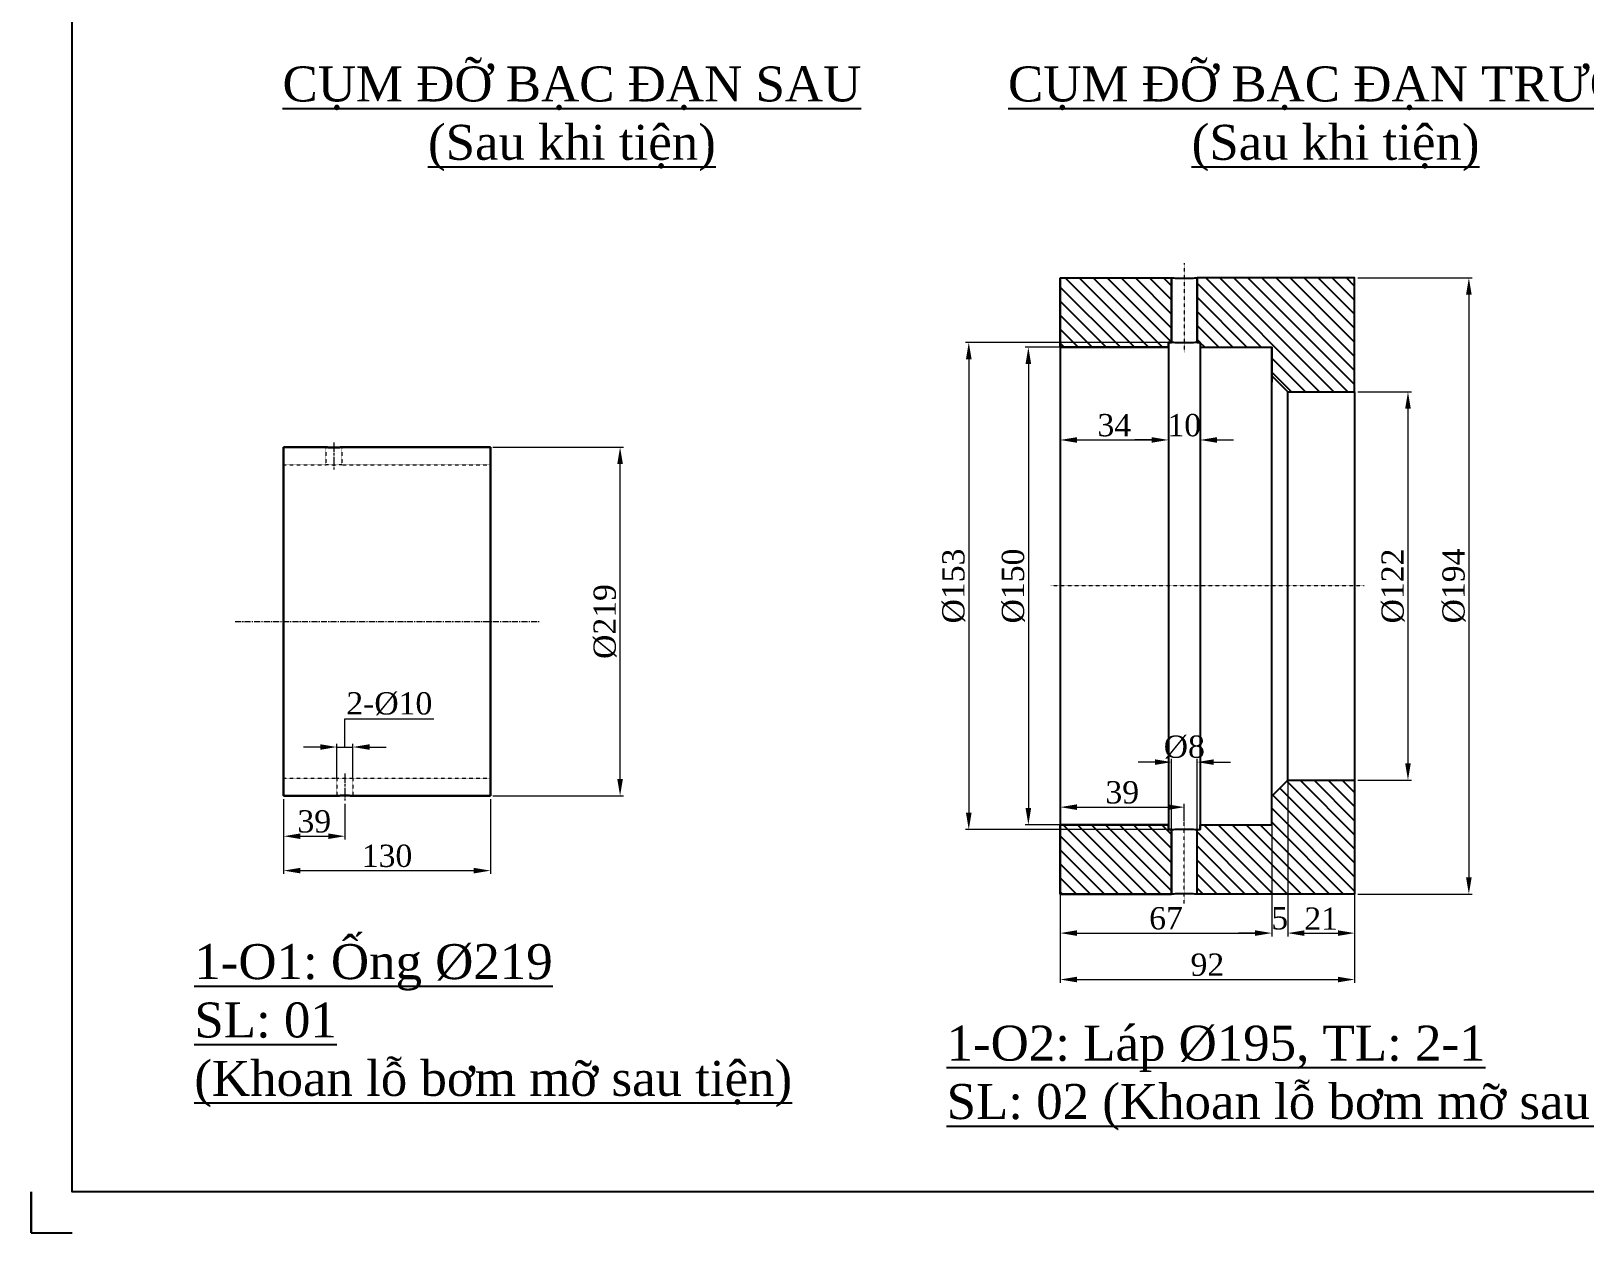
# Model space of a CAD drawing. Header units: inches. Extents: x 36705 to 45095, y -12195 to 29758.
# Drawn here: x 36886 to 37862, y 24310 to 25065 of the extents above; entities that cross this region are included whole.
import ezdxf

# ---------------------------------------------------------------- set-up
doc = ezdxf.new("R2010")
doc.units = ezdxf.units.IN
doc.header["$MEASUREMENT"] = 0
for name, pattern in [('AM_ISO08W050x2', [9, 6, -0.75, 1.5, -0.75]), ('CENTER', [2, 1.25, -0.25, 0.25, -0.25]), ('HIDDEN', [0.375, 0.25, -0.125])]:
    doc.linetypes.add(name, pattern=pattern)
doc.layers.get('Defpoints').update_dxf_attribs({"lineweight": 5})
for name, color, linetype, lineweight in [('1.  0.2', 7, 'Continuous', 25), ('AM_0', 7, 'Continuous', 30), ('AM_3', 6, 'HIDDEN', 15), ('AM_7', 4, 'CENTER', 15)]:
    doc.layers.add(name, color=color, linetype=linetype, lineweight=lineweight)
doc.layers.add('Không in', color=7, linetype='Continuous', lineweight=25, plot=False)
doc.layers.add('TEXT', color=20, linetype='Continuous')
doc.styles.add('Chu va so', font='arial.ttf')
doc.styles.add('stad1', font='times.ttf')
doc.styles.get("Standard").update_dxf_attribs({"font": 'arial.ttf'})
doc.styles.add('TCVN', font='times.ttf')
doc.dimstyles.new('Hien', dxfattribs={"dimtxt": 20, "dimasz": 15, "dimexe": 3, "dimexo": 3, "dimgap": 3, "dimtad": 1, "dimtoh": 1, "dimdec": 0, "dimzin": 0, "dimdsep": 46, "dimtxsty": 'TCVN', "dimcen": 0, "dimclrd": 8, "dimclre": 250, "dimclrt": 41, "dimadec": 0, "dimazin": 0, "dimtfac": 1, "dimtdec": 0, "dimtofl": 0, "dimtmove": 1, "dimatfit": 3, "dimfxl": 1, "dimtolj": 1, "dimtzin": 0, "dimlwd": 9, "dimlwe": 9, "dimarcsym": 0})

# ---------------------------------------------------------------- blocks, each defined once
blk = doc.blocks.new('*D95')
at = {"color": 250, "lineweight": 9, "transparency": 16777216}
for p, q in [((37175.99, 24803.81), (37258.14, 24803.81)), ((37175.99, 24584.81), (37258.14, 24584.81))]:
    blk.add_line(p, q, dxfattribs=at)
at = {"color": 8, "lineweight": 9, "transparency": 16777216}
blk.add_line((37256.04, 24595.31), (37256.04, 24793.31), dxfattribs=at)
at = {"color": 8, "transparency": 16777216}
for points in [[(37254.29, 24793.31), (37257.79, 24793.31), (37256.04, 24803.81)], [(37254.29, 24595.31), (37257.79, 24595.31), (37256.04, 24584.81)]]:
    blk.add_solid(points, dxfattribs=at)
at = {"layer": 'Defpoints', "color": 0, "transparency": 16777216}
for p in [(37173.89, 24803.81), (37256.04, 24803.81), (37173.89, 24584.81)]:
    blk.add_point(p, dxfattribs=at)
at = {"color": 41, "transparency": 16777216, "insert": (37246.64, 24694.31), "char_height": 14, "attachment_point": 5, "rotation": 90, "style": 'TCVN'}
blk.add_mtext('\\A1;%%C219', dxfattribs=at)
blk = doc.blocks.new('*D96')
at = {"color": 250, "lineweight": 9, "transparency": 16777216}
for p, q in [((37044.61, 24582.71), (37044.61, 24535.71)), ((37174.61, 24582.71), (37174.61, 24535.71))]:
    blk.add_line(p, q, dxfattribs=at)
at = {"color": 8, "lineweight": 9, "transparency": 16777216}
blk.add_line((37055.11, 24537.81), (37164.11, 24537.81), dxfattribs=at)
at = {"color": 8, "transparency": 16777216}
for points in [[(37055.11, 24539.56), (37055.11, 24536.06), (37044.61, 24537.81)], [(37164.11, 24539.56), (37164.11, 24536.06), (37174.61, 24537.81)]]:
    blk.add_solid(points, dxfattribs=at)
at = {"layer": 'Defpoints', "color": 0, "transparency": 16777216}
for p in [(37044.61, 24584.81), (37174.61, 24584.81), (37174.61, 24537.81)]:
    blk.add_point(p, dxfattribs=at)
at = {"color": 41, "transparency": 16777216, "insert": (37109.61, 24547.03), "char_height": 14, "attachment_point": 5, "style": 'TCVN'}
blk.add_mtext('\\A1;130', dxfattribs=at)
blk = doc.blocks.new('*D97')
at = {"color": 250, "lineweight": 9, "transparency": 16777216}
for p, q in [((37044.61, 24582.71), (37044.61, 24557.33)), ((37083.11, 24579.71), (37083.11, 24557.33))]:
    blk.add_line(p, q, dxfattribs=at)
at = {"color": 8, "lineweight": 9, "transparency": 16777216}
blk.add_line((37055.11, 24559.43), (37072.61, 24559.43), dxfattribs=at)
at = {"color": 8, "transparency": 16777216}
for points in [[(37055.11, 24561.18), (37055.11, 24557.68), (37044.61, 24559.43)], [(37072.61, 24561.18), (37072.61, 24557.68), (37083.11, 24559.43)]]:
    blk.add_solid(points, dxfattribs=at)
at = {"layer": 'Defpoints', "color": 0, "transparency": 16777216}
for p in [(37044.61, 24584.81), (37083.11, 24581.81), (37083.11, 24559.43)]:
    blk.add_point(p, dxfattribs=at)
at = {"color": 41, "transparency": 16777216, "insert": (37063.86, 24568.67), "char_height": 14, "attachment_point": 5, "style": 'TCVN'}
blk.add_mtext('\\A1;39', dxfattribs=at)
blk = doc.blocks.new('*D98')
at = {"color": 8, "lineweight": 9, "transparency": 16777216}
for p, q in [((37083.11, 24615.46), (37083.11, 24633.22)), ((37083.11, 24633.22), (37138.95, 24633.22)), ((37067.61, 24615.46), (37057.11, 24615.46)), ((37078.11, 24615.46), (37088.11, 24615.46)), ((37098.61, 24615.46), (37109.11, 24615.46))]:
    blk.add_line(p, q, dxfattribs=at)
at = {"color": 250, "lineweight": 9, "transparency": 16777216}
for p, q in [((37078.11, 24595.44), (37078.11, 24617.56)), ((37088.11, 24595.44), (37088.11, 24617.56))]:
    blk.add_line(p, q, dxfattribs=at)
at = {"color": 8, "transparency": 16777216}
for points in [[(37067.61, 24617.21), (37067.61, 24613.71), (37078.11, 24615.46)], [(37098.61, 24617.21), (37098.61, 24613.71), (37088.11, 24615.46)]]:
    blk.add_solid(points, dxfattribs=at)
at = {"layer": 'Defpoints', "color": 0, "transparency": 16777216}
for p in [(37088.11, 24615.46), (37078.11, 24593.34), (37088.11, 24593.34)]:
    blk.add_point(p, dxfattribs=at)
at = {"color": 41, "transparency": 16777216, "insert": (37111.03, 24642.62), "char_height": 14, "attachment_point": 5, "style": 'TCVN'}
blk.add_mtext('\\A1;2-%%C10', dxfattribs=at)
blk = doc.blocks.new('*D99')
at = {"color": 250, "lineweight": 9, "transparency": 16777216}
for p, q in [((37719.71, 24838.63), (37753.28, 24838.63)), ((37719.71, 24594.64), (37753.28, 24594.64))]:
    blk.add_line(p, q, dxfattribs=at)
at = {"color": 8, "lineweight": 9, "transparency": 16777216}
blk.add_line((37751.18, 24828.13), (37751.18, 24605.14), dxfattribs=at)
at = {"color": 8, "transparency": 16777216}
for points in [[(37749.43, 24828.13), (37752.93, 24828.13), (37751.18, 24838.63)], [(37749.43, 24605.14), (37752.93, 24605.14), (37751.18, 24594.64)]]:
    blk.add_solid(points, dxfattribs=at)
at = {"layer": 'Defpoints', "color": 0, "transparency": 16777216}
for p in [(37717.61, 24838.63), (37717.61, 24594.64), (37751.18, 24594.64)]:
    blk.add_point(p, dxfattribs=at)
at = {"color": 41, "transparency": 16777216, "insert": (37741.78, 24716.63), "char_height": 14, "attachment_point": 5, "rotation": 90, "style": 'TCVN'}
blk.add_mtext('\\A1;%%C122', dxfattribs=at)
blk = doc.blocks.new('*D100')
at = {"color": 250, "lineweight": 9, "transparency": 16777216}
for p, q in [((37719.71, 24910.23), (37791.54, 24910.23)), ((37719.71, 24523.03), (37791.54, 24523.03))]:
    blk.add_line(p, q, dxfattribs=at)
at = {"color": 8, "lineweight": 9, "transparency": 16777216}
blk.add_line((37789.44, 24899.73), (37789.44, 24533.53), dxfattribs=at)
at = {"color": 8, "transparency": 16777216}
for points in [[(37787.69, 24899.73), (37791.19, 24899.73), (37789.44, 24910.23)], [(37787.69, 24533.53), (37791.19, 24533.53), (37789.44, 24523.03)]]:
    blk.add_solid(points, dxfattribs=at)
at = {"layer": 'Defpoints', "color": 0, "transparency": 16777216}
for p in [(37717.61, 24910.23), (37717.61, 24523.03), (37789.44, 24523.03)]:
    blk.add_point(p, dxfattribs=at)
at = {"color": 41, "transparency": 16777216, "insert": (37780.04, 24716.63), "char_height": 14, "attachment_point": 5, "rotation": 90, "style": 'TCVN'}
blk.add_mtext('\\A1;%%C194', dxfattribs=at)
blk = doc.blocks.new('*D101')
at = {"color": 250, "lineweight": 9, "transparency": 16777216}
for p, q in [((37545.51, 24866.63), (37510.51, 24866.63)), ((37541.95, 24566.63), (37510.51, 24566.63))]:
    blk.add_line(p, q, dxfattribs=at)
at = {"color": 8, "lineweight": 9, "transparency": 16777216}
blk.add_line((37512.61, 24856.13), (37512.61, 24577.13), dxfattribs=at)
at = {"color": 8, "transparency": 16777216}
for points in [[(37510.86, 24856.13), (37514.36, 24856.13), (37512.61, 24866.63)], [(37510.86, 24577.13), (37514.36, 24577.13), (37512.61, 24566.63)]]:
    blk.add_solid(points, dxfattribs=at)
at = {"layer": 'Defpoints', "color": 0, "transparency": 16777216}
for p in [(37547.61, 24866.63), (37512.61, 24566.63), (37544.05, 24566.63)]:
    blk.add_point(p, dxfattribs=at)
at = {"color": 41, "transparency": 16777216, "insert": (37503.2, 24716.63), "char_height": 14, "attachment_point": 5, "rotation": 90, "style": 'TCVN'}
blk.add_mtext('\\A1;%%C150', dxfattribs=at)
blk = doc.blocks.new('*D102')
at = {"color": 250, "lineweight": 9, "transparency": 16777216}
for p, q in [((37600.51, 24869.63), (37473.07, 24869.63)), ((37598.51, 24563.63), (37473.07, 24563.63))]:
    blk.add_line(p, q, dxfattribs=at)
at = {"color": 8, "lineweight": 9, "transparency": 16777216}
blk.add_line((37475.17, 24859.13), (37475.17, 24574.13), dxfattribs=at)
at = {"color": 8, "transparency": 16777216}
for points in [[(37473.42, 24859.13), (37476.92, 24859.13), (37475.17, 24869.63)], [(37473.42, 24574.13), (37476.92, 24574.13), (37475.17, 24563.63)]]:
    blk.add_solid(points, dxfattribs=at)
at = {"layer": 'Defpoints', "color": 0, "transparency": 16777216}
for p in [(37602.61, 24869.63), (37475.17, 24563.63), (37600.61, 24563.63)]:
    blk.add_point(p, dxfattribs=at)
at = {"color": 41, "transparency": 16777216, "insert": (37465.76, 24716.63), "char_height": 14, "attachment_point": 5, "rotation": 90, "style": 'TCVN'}
blk.add_mtext('\\A1;%%C153', dxfattribs=at)
blk = doc.blocks.new('*D103')
at = {"color": 250, "lineweight": 9, "transparency": 16777216}
for p, q in [((37532.61, 24528.56), (37532.61, 24579.79)), ((37610.61, 24568.95), (37610.61, 24579.79))]:
    blk.add_line(p, q, dxfattribs=at)
at = {"color": 8, "lineweight": 9, "transparency": 16777216}
blk.add_line((37543.11, 24577.69), (37600.11, 24577.69), dxfattribs=at)
at = {"color": 8, "transparency": 16777216}
for points in [[(37543.11, 24579.44), (37543.11, 24575.94), (37532.61, 24577.69)], [(37600.11, 24579.44), (37600.11, 24575.94), (37610.61, 24577.69)]]:
    blk.add_solid(points, dxfattribs=at)
at = {"layer": 'Defpoints', "color": 0, "transparency": 16777216}
for p in [(37610.61, 24577.69), (37610.61, 24566.85), (37532.61, 24526.46)]:
    blk.add_point(p, dxfattribs=at)
at = {"color": 41, "transparency": 16777216, "insert": (37571.61, 24586.93), "char_height": 14, "attachment_point": 5, "style": 'TCVN'}
blk.add_mtext('\\A1;39', dxfattribs=at)
blk = doc.blocks.new('*D104')
at = {"color": 250, "lineweight": 9, "transparency": 16777216}
for p, q in [((37602.61, 24562.93), (37602.61, 24608.09)), ((37618.61, 24562.49), (37618.61, 24608.09))]:
    blk.add_line(p, q, dxfattribs=at)
at = {"color": 8, "lineweight": 9, "transparency": 16777216}
for p, q in [((37592.11, 24605.99), (37581.61, 24605.99)), ((37629.11, 24605.99), (37639.61, 24605.99))]:
    blk.add_line(p, q, dxfattribs=at)
at = {"color": 8, "transparency": 16777216}
for points in [[(37592.11, 24607.74), (37592.11, 24604.24), (37602.61, 24605.99)], [(37629.11, 24607.74), (37629.11, 24604.24), (37618.61, 24605.99)]]:
    blk.add_solid(points, dxfattribs=at)
at = {"layer": 'Defpoints', "color": 0, "transparency": 16777216}
for p in [(37618.61, 24605.99), (37602.61, 24560.83), (37618.61, 24560.39)]:
    blk.add_point(p, dxfattribs=at)
at = {"color": 41, "transparency": 16777216, "insert": (37610.61, 24615.4), "char_height": 14, "attachment_point": 5, "style": 'TCVN'}
blk.add_mtext('\\A1;%%C8', dxfattribs=at)
blk = doc.blocks.new('*D105')
at = {"color": 250, "lineweight": 9, "transparency": 16777216}
for p, q in [((37665.61, 24594.53), (37665.61, 24496.46)), ((37532.61, 24524.36), (37532.61, 24496.46))]:
    blk.add_line(p, q, dxfattribs=at)
at = {"color": 8, "lineweight": 9, "transparency": 16777216}
blk.add_line((37543.11, 24498.56), (37655.11, 24498.56), dxfattribs=at)
at = {"color": 8, "transparency": 16777216}
for points in [[(37543.11, 24500.31), (37543.11, 24496.81), (37532.61, 24498.56)], [(37655.11, 24500.31), (37655.11, 24496.81), (37665.61, 24498.56)]]:
    blk.add_solid(points, dxfattribs=at)
at = {"layer": 'Defpoints', "color": 0, "transparency": 16777216}
for p in [(37665.61, 24596.63), (37532.61, 24526.46), (37665.61, 24498.56)]:
    blk.add_point(p, dxfattribs=at)
at = {"color": 41, "transparency": 16777216, "insert": (37599.11, 24507.8), "char_height": 14, "attachment_point": 5, "style": 'TCVN'}
blk.add_mtext('\\A1;67', dxfattribs=at)
blk = doc.blocks.new('*D106')
at = {"color": 250, "lineweight": 9, "transparency": 16777216}
for p, q in [((37675.61, 24618.54), (37675.61, 24496.46)), ((37665.61, 24594.53), (37665.61, 24496.46))]:
    blk.add_line(p, q, dxfattribs=at)
at = {"color": 8, "lineweight": 9, "transparency": 16777216}
for p, q in [((37655.11, 24498.56), (37644.61, 24498.56)), ((37686.11, 24498.56), (37696.61, 24498.56))]:
    blk.add_line(p, q, dxfattribs=at)
at = {"color": 8, "transparency": 16777216}
for points in [[(37655.11, 24500.31), (37655.11, 24496.81), (37665.61, 24498.56)], [(37686.11, 24500.31), (37686.11, 24496.81), (37675.61, 24498.56)]]:
    blk.add_solid(points, dxfattribs=at)
at = {"layer": 'Defpoints', "color": 0, "transparency": 16777216}
for p in [(37675.61, 24620.64), (37665.61, 24596.63), (37675.61, 24498.56)]:
    blk.add_point(p, dxfattribs=at)
at = {"color": 41, "transparency": 16777216, "insert": (37670.56, 24507.78), "char_height": 14, "attachment_point": 5, "style": 'TCVN'}
blk.add_mtext('\\A1;5', dxfattribs=at)
blk = doc.blocks.new('*D107')
at = {"color": 250, "lineweight": 9, "transparency": 16777216}
for p, q in [((37675.61, 24618.54), (37675.61, 24496.46)), ((37717.61, 24618.54), (37717.61, 24496.46))]:
    blk.add_line(p, q, dxfattribs=at)
at = {"color": 8, "lineweight": 9, "transparency": 16777216}
blk.add_line((37686.11, 24498.56), (37707.11, 24498.56), dxfattribs=at)
at = {"color": 8, "transparency": 16777216}
for points in [[(37686.11, 24500.31), (37686.11, 24496.81), (37675.61, 24498.56)], [(37707.11, 24500.31), (37707.11, 24496.81), (37717.61, 24498.56)]]:
    blk.add_solid(points, dxfattribs=at)
at = {"layer": 'Defpoints', "color": 0, "transparency": 16777216}
for p in [(37675.61, 24620.64), (37717.61, 24620.64), (37717.61, 24498.56)]:
    blk.add_point(p, dxfattribs=at)
at = {"color": 41, "transparency": 16777216, "insert": (37696.61, 24507.66), "char_height": 14, "attachment_point": 5, "style": 'TCVN'}
blk.add_mtext('\\A1;21', dxfattribs=at)
blk = doc.blocks.new('*D108')
at = {"color": 250, "lineweight": 9, "transparency": 16777216}
for p, q in [((37532.61, 24834.53), (37532.61, 24806.28)), ((37600.61, 24834.53), (37600.61, 24806.28))]:
    blk.add_line(p, q, dxfattribs=at)
at = {"color": 8, "lineweight": 9, "transparency": 16777216}
blk.add_line((37543.11, 24808.38), (37590.11, 24808.38), dxfattribs=at)
at = {"color": 8, "transparency": 16777216}
for points in [[(37543.11, 24810.13), (37543.11, 24806.63), (37532.61, 24808.38)], [(37590.11, 24810.13), (37590.11, 24806.63), (37600.61, 24808.38)]]:
    blk.add_solid(points, dxfattribs=at)
at = {"layer": 'Defpoints', "color": 0, "transparency": 16777216}
for p in [(37532.61, 24836.63), (37600.61, 24836.63), (37600.61, 24808.38)]:
    blk.add_point(p, dxfattribs=at)
at = {"color": 41, "transparency": 16777216, "insert": (37566.61, 24817.6), "char_height": 14, "attachment_point": 5, "style": 'TCVN'}
blk.add_mtext('\\A1;34', dxfattribs=at)
blk = doc.blocks.new('*D109')
at = {"color": 250, "lineweight": 9, "transparency": 16777216}
blk.add_line((37600.61, 24834.53), (37600.61, 24806.28), dxfattribs=at)
at = {"color": 8, "lineweight": 9, "transparency": 16777216}
for p, q in [((37590.11, 24808.38), (37579.61, 24808.38)), ((37631.11, 24808.38), (37641.61, 24808.38))]:
    blk.add_line(p, q, dxfattribs=at)
at = {"color": 8, "transparency": 16777216}
for points in [[(37590.11, 24810.13), (37590.11, 24806.63), (37600.61, 24808.38)], [(37631.11, 24810.13), (37631.11, 24806.63), (37620.61, 24808.38)]]:
    blk.add_solid(points, dxfattribs=at)
at = {"layer": 'Defpoints', "color": 0, "transparency": 16777216}
for p in [(37600.61, 24836.63), (37620.61, 24808.38), (37620.61, 24808.38)]:
    blk.add_point(p, dxfattribs=at)
at = {"color": 41, "transparency": 16777216, "insert": (37610.61, 24817.6), "char_height": 14, "attachment_point": 5, "style": 'TCVN'}
blk.add_mtext('\\A1;10', dxfattribs=at)
blk = doc.blocks.new('*D110')
at = {"color": 250, "lineweight": 9, "transparency": 16777216}
for p, q in [((37717.61, 24570.53), (37717.61, 24467.28)), ((37532.61, 24520.93), (37532.61, 24467.28))]:
    blk.add_line(p, q, dxfattribs=at)
at = {"color": 8, "lineweight": 9, "transparency": 16777216}
blk.add_line((37543.11, 24469.38), (37707.11, 24469.38), dxfattribs=at)
at = {"color": 8, "transparency": 16777216}
for points in [[(37543.11, 24471.13), (37543.11, 24467.63), (37532.61, 24469.38)], [(37707.11, 24471.13), (37707.11, 24467.63), (37717.61, 24469.38)]]:
    blk.add_solid(points, dxfattribs=at)
at = {"layer": 'Defpoints', "color": 0, "transparency": 16777216}
for p in [(37717.61, 24572.63), (37532.61, 24523.03), (37717.61, 24469.38)]:
    blk.add_point(p, dxfattribs=at)
at = {"color": 41, "transparency": 16777216, "insert": (37625.11, 24478.62), "char_height": 14, "attachment_point": 5, "style": 'TCVN'}
blk.add_mtext('\\A1;92', dxfattribs=at)
blk = doc.blocks.new('lfjsd')
at = {"true_color": 0xcd2027}
h = blk.add_hatch(dxfattribs=at)
h.set_pattern_fill('ANSI31', color=242, scale=25)
h.set_pattern_definition([(45, (11601.735, -3530.5758), (-2.2097087, 2.2097087), [])])
edge = h.paths.add_edge_path()
edge.add_spline(control_points=[(17710.16, 29667.26), (17709.92, 29667.27), (17709.71, 29667.28), (17709.29, 29667.31), (17709.16, 29667.32), (17709.16, 29667.32)], knot_values=[2.26088, 2.26088, 2.26088, 2.26088, 2.379631, 2.379631, 2.568038, 2.568038, 2.568038, 2.568038], degree=3, periodic=0)
edge.add_line((17709.16, 29667.32), (17660.66, 29667.32))
edge.add_line((17660.66, 29667.32), (17660.66, 29631.52))
edge.add_line((17660.66, 29631.52), (17681.66, 29631.52))
edge.add_line((17681.66, 29631.52), (17686.67, 29636.52))
edge.add_line((17686.67, 29636.52), (17686.66, 29643.52))
edge.add_line((17686.66, 29643.52), (17686.66, 29645.52))
edge.add_line((17686.66, 29645.52), (17709.16, 29645.52))
edge.add_line((17709.16, 29645.52), (17709.16, 29647.02))
edge.add_line((17709.16, 29647.02), (17710.16, 29647.02))
edge.add_line((17710.16, 29647.02), (17710.16, 29667.26))
edge = h.paths.add_edge_path()
edge.add_spline(control_points=[(17719.16, 29667.32), (17719.16, 29667.32), (17719.04, 29667.31), (17718.62, 29667.28), (17718.41, 29667.27), (17718.16, 29667.26)], knot_values=[0.446468, 0.446468, 0.446468, 0.446468, 0.634867, 0.634867, 0.753618, 0.753618, 0.753618, 0.753618], degree=3, periodic=0)
edge.add_line((17718.16, 29667.26), (17718.16, 29647.02))
edge.add_line((17718.16, 29647.02), (17719.16, 29647.02))
edge.add_line((17719.16, 29647.02), (17719.16, 29645.52))
edge.add_line((17719.16, 29645.52), (17753.16, 29645.52))
edge.add_line((17753.16, 29645.52), (17753.16, 29667.32))
edge.add_line((17753.16, 29667.32), (17719.17, 29667.32))
edge = h.paths.add_edge_path()
edge.add_spline(control_points=[(17709.16, 29473.72), (17709.16, 29473.72), (17709.29, 29473.73), (17709.71, 29473.75), (17709.92, 29473.77), (17710.16, 29473.78)], knot_values=[0.446468, 0.446468, 0.446468, 0.446468, 0.634875, 0.634875, 0.753627, 0.753627, 0.753627, 0.753627], degree=3, periodic=0)
edge.add_line((17710.16, 29473.78), (17710.16, 29494.02))
edge.add_line((17710.16, 29494.02), (17709.16, 29494.02))
edge.add_line((17709.16, 29494.02), (17709.16, 29495.52))
edge.add_line((17709.16, 29495.52), (17686.66, 29495.52))
edge.add_line((17686.66, 29495.52), (17686.66, 29497.52))
edge.add_line((17686.66, 29497.52), (17686.67, 29504.52))
edge.add_line((17686.67, 29504.52), (17681.66, 29509.52))
edge.add_line((17681.66, 29509.52), (17660.66, 29509.52))
edge.add_line((17660.66, 29509.52), (17660.66, 29504.52))
edge.add_line((17660.66, 29504.52), (17660.66, 29473.72))
edge.add_line((17660.66, 29473.72), (17709.16, 29473.72))
edge = h.paths.add_edge_path()
edge.add_spline(control_points=[(17718.16, 29473.78), (17718.41, 29473.77), (17718.62, 29473.75), (17719.04, 29473.73), (17719.16, 29473.72), (17719.16, 29473.72)], knot_values=[2.26088, 2.26088, 2.26088, 2.26088, 2.379631, 2.379631, 2.568038, 2.568038, 2.568038, 2.568038], degree=3, periodic=0)
edge.add_line((17719.17, 29473.72), (17753.16, 29473.72))
edge.add_line((17753.16, 29473.72), (17753.16, 29495.52))
edge.add_line((17753.16, 29495.52), (17719.16, 29495.52))
edge.add_line((17719.16, 29495.52), (17719.16, 29494.02))
edge.add_line((17719.16, 29494.02), (17718.16, 29494.02))
edge.add_line((17718.16, 29494.02), (17718.16, 29473.78))
at = {"ltscale": 0.02}
for p, q in [((17710.16, 29647.02), (17710.16, 29667.32)), ((17718.16, 29647.02), (17718.16, 29667.32)), ((17753.16, 29667.32), (17718.16, 29667.32)), ((17753.16, 29667.32), (17753.16, 29473.72)), ((17709.16, 29645.52), (17686.66, 29645.52)), ((17686.66, 29495.52), (17686.66, 29645.52)), ((17709.16, 29647.02), (17709.16, 29494.02)), ((17710.16, 29647.02), (17709.16, 29647.02)), ((17719.16, 29647.02), (17718.16, 29647.02)), ((17719.16, 29647.02), (17719.16, 29494.02)), ((17753.16, 29645.52), (17719.16, 29645.52)), ((17709.16, 29495.52), (17686.66, 29495.52)), ((17753.16, 29495.52), (17719.16, 29495.52)), ((17710.16, 29494.02), (17709.16, 29494.02)), ((17710.16, 29473.72), (17710.16, 29494.02)), ((17718.16, 29473.72), (17718.16, 29494.02)), ((17719.16, 29494.02), (17718.16, 29494.02)), ((17753.16, 29473.72), (17718.16, 29473.72))]:
    blk.add_line(p, q, dxfattribs=at)
for p, q in [((17681.66, 29631.52), (17686.67, 29636.52)), ((17660.66, 29631.52), (17660.66, 29506.52)), ((17681.66, 29509.52), (17681.66, 29631.52)), ((17681.66, 29509.52), (17686.67, 29504.52))]:
    blk.add_line(p, q)
for points in [[(17681.7, 29631.52), (17660.66, 29631.52), (17660.66, 29667.32), (17710.16, 29667.32), (17710.16, 29647.02), (17709.16, 29647.02), (17709.16, 29645.52), (17686.66, 29645.52), (17686.66, 29643.52), (17686.66, 29643.52), (17686.66, 29634.52)], [(17753.16, 29667.32), (17718.17, 29667.32)], [(17681.66, 29509.52), (17660.66, 29509.52), (17660.66, 29473.72), (17710.16, 29473.72), (17710.16, 29494.02), (17709.16, 29494.02), (17709.16, 29495.52), (17686.66, 29495.52), (17686.66, 29497.52), (17686.66, 29497.52), (17686.66, 29506.52)]]:
    blk.add_lwpolyline(points, dxfattribs=at)
for points, knots in [([(17718.16, 29667.32), (17718.16, 29667.32), (17718.06, 29667.31), (17717.66, 29667.29), (17717.35, 29667.28), (17716.64, 29667.25), (17716.19, 29667.23), (17715.2, 29667.21), (17714.67, 29667.21), (17713.66, 29667.21), (17713.13, 29667.21), (17712.14, 29667.23), (17711.69, 29667.25), (17710.98, 29667.28), (17710.67, 29667.29), (17710.26, 29667.31), (17710.16, 29667.32), (17710.16, 29667.32)], [0.602832, 0.602832, 0.602832, 0.602832, 0.75354, 0.75354, 0.904248, 0.904248, 1.054956, 1.054956, 1.205664, 1.205664, 1.356372, 1.356372, 1.50708, 1.50708, 1.657788, 1.657788, 1.808496, 1.808496, 1.808496, 1.808496]), ([(17710.16, 29647.02), (17710.16, 29647.02), (17710.26, 29647.01), (17710.67, 29646.98), (17710.98, 29646.96), (17711.69, 29646.92), (17712.14, 29646.9), (17713.13, 29646.88), (17713.66, 29646.87), (17714.67, 29646.87), (17715.2, 29646.88), (17716.19, 29646.9), (17716.64, 29646.92), (17717.35, 29646.96), (17717.66, 29646.98), (17718.06, 29647.01), (17718.16, 29647.02), (17718.16, 29647.02)], [0.602936, 0.602936, 0.602936, 0.602936, 0.753669, 0.753669, 0.904403, 0.904403, 1.055137, 1.055137, 1.205871, 1.205871, 1.356605, 1.356605, 1.507339, 1.507339, 1.658073, 1.658073, 1.808807, 1.808807, 1.808807, 1.808807]), ([(17718.16, 29494.02), (17718.16, 29494.02), (17718.06, 29494.02), (17717.66, 29494.05), (17717.35, 29494.07), (17716.64, 29494.11), (17716.19, 29494.13), (17715.2, 29494.16), (17714.67, 29494.16), (17713.66, 29494.16), (17713.13, 29494.16), (17712.14, 29494.13), (17711.69, 29494.11), (17710.98, 29494.07), (17710.67, 29494.05), (17710.26, 29494.02), (17710.16, 29494.02), (17710.16, 29494.02)], [0.602936, 0.602936, 0.602936, 0.602936, 0.753669, 0.753669, 0.904403, 0.904403, 1.055137, 1.055137, 1.205871, 1.205871, 1.356605, 1.356605, 1.507339, 1.507339, 1.658073, 1.658073, 1.808807, 1.808807, 1.808807, 1.808807]), ([(17710.16, 29473.72), (17710.16, 29473.72), (17710.26, 29473.72), (17710.67, 29473.75), (17710.98, 29473.76), (17711.69, 29473.79), (17712.14, 29473.8), (17713.13, 29473.82), (17713.66, 29473.83), (17714.67, 29473.83), (17715.2, 29473.82), (17716.19, 29473.8), (17716.64, 29473.79), (17717.35, 29473.76), (17717.66, 29473.75), (17718.06, 29473.72), (17718.16, 29473.72), (17718.16, 29473.72)], [0.602832, 0.602832, 0.602832, 0.602832, 0.75354, 0.75354, 0.904248, 0.904248, 1.054956, 1.054956, 1.205664, 1.205664, 1.356372, 1.356372, 1.50708, 1.50708, 1.657788, 1.657788, 1.808496, 1.808496, 1.808496, 1.808496])]:
    blk.add_open_spline(points, degree=3, knots=knots, dxfattribs=at)
at = {"layer": 'AM_0'}
blk.add_lwpolyline([(17718.16, 29667.32), (17718.16, 29647.02), (17719.16, 29647.02), (17719.16, 29645.52), (17753.16, 29645.52), (17753.16, 29667.32)], dxfattribs=at)
blk.add_lwpolyline([(17753.16, 29495.52), (17719.16, 29495.52), (17719.16, 29494.02), (17718.16, 29494.02), (17718.16, 29473.72), (17753.16, 29473.72)], close=True, dxfattribs=at)
at = {"layer": 'AM_3', "ltscale": 0.02}
for p, q in [((17753.17, 29667.32), (17719.16, 29667.32)), ((17753.17, 29473.72), (17719.16, 29473.72))]:
    blk.add_line(p, q, dxfattribs=at)
at = {"layer": 'AM_3', "ltscale": 0.02027}
for points, knots in [([(17709.16, 29667.32), (17709.16, 29667.32), (17709.29, 29667.31), (17709.8, 29667.28), (17710.19, 29667.25), (17711.07, 29667.21), (17711.63, 29667.19), (17712.87, 29667.16), (17713.54, 29667.15), (17714.16, 29667.15)], [2.2608796, 2.2608796, 2.2608796, 2.2608796, 2.4492861, 2.4492861, 2.6376927, 2.6376927, 2.8260994, 2.8260994, 3.0145061, 3.0145061, 3.0145061, 3.0145061]), ([(17714.16, 29667.15), (17714.79, 29667.15), (17715.46, 29667.16), (17716.69, 29667.19), (17717.26, 29667.21), (17718.14, 29667.25), (17718.53, 29667.28), (17719.04, 29667.31), (17719.16, 29667.32), (17719.16, 29667.32)], [0, 0, 0, 0, 0.1884067, 0.1884067, 0.3768134, 0.3768134, 0.56522, 0.56522, 0.7536265, 0.7536265, 0.7536265, 0.7536265]), ([(17714.16, 29473.89), (17713.54, 29473.89), (17712.87, 29473.88), (17711.63, 29473.85), (17711.07, 29473.83), (17710.19, 29473.78), (17709.8, 29473.76), (17709.29, 29473.73), (17709.16, 29473.72), (17709.16, 29473.72)], [0, 0, 0, 0, 0.1884067, 0.1884067, 0.3768134, 0.3768134, 0.56522, 0.56522, 0.7536265, 0.7536265, 0.7536265, 0.7536265]), ([(17719.16, 29473.72), (17719.16, 29473.72), (17719.04, 29473.73), (17718.53, 29473.76), (17718.14, 29473.78), (17717.26, 29473.83), (17716.69, 29473.85), (17715.46, 29473.88), (17714.79, 29473.89), (17714.16, 29473.89)], [2.2608796, 2.2608796, 2.2608796, 2.2608796, 2.4492861, 2.4492861, 2.6376927, 2.6376927, 2.8260994, 2.8260994, 3.0145061, 3.0145061, 3.0145061, 3.0145061])]:
    blk.add_open_spline(points, degree=3, knots=knots, dxfattribs=at)
at = {"layer": 'AM_7', "ltscale": 0.005}
for p, q in [((17714.16, 29671.91), (17714.16, 29643.87)), ((17714.16, 29470.83), (17714.16, 29497.16))]:
    blk.add_line(p, q, dxfattribs=at)
at = {"layer": 'AM_7', "ltscale": 0.01}
blk.add_line((17657.66, 29570.52), (17756.16, 29570.52), dxfattribs=at)
blk = doc.blocks.new('KHUNG TEN A4 - TD - 13.2.2023')
for p, q in [((0, 3), (0, 0)), ((0, 0), (3, 0))]:
    blk.add_line(p, q)
blk.add_lwpolyline([(3, 213), (300, 213), (300, 3), (3, 3)], close=True)
at = {"layer": '1.  0.2'}
blk.add_line((0, 0), (3, 0), dxfattribs=at)
at = {"layer": 'Không in'}
blk.add_lwpolyline([(0, 0), (0, 3)], dxfattribs=at)
at = {"width": 0.85}
for tag, p in [('REV4', (226.38, 94.23)), ('NGAY_REV04', (229.9, 94.23)), ('DESCRIPTION_4', (241.49, 94.23, 0)), ('DESCRIPTION_3', (241.49, 89.23, 0)), ('DESCRIPTION_2', (241.49, 84.23, 0)), ('DESCRIPTION_1', (241.49, 79.23, 0)), ('DESCRIPTION_0', (241.49, 74.23, 0))]:
    blk.add_attdef(tag, p, '', height=1.5, dxfattribs=at)
at = {"layer": 'TEXT', "ltscale": 0.1, "style": 'Chu va so'}
for tag, p, height, width in [('REV3', (226.38, 89.23), 1.5, 0.85), ('NGAY_REV03', (229.9, 89.23), 1.5, 0.85), ('REV2', (226.38, 84.23), 1.5, 0.85), ('NGAY_REV02', (229.9, 84.23), 1.5, 0.85), ('REV1', (226.38, 79.23), 1.5, 0.85), ('NGAY_REV01', (229.9, 79.23), 1.5, 0.85), ('REV0', (226.38, 74.23), 1.5, 0.85), ('NGAY_REV0', (229.9, 74.23), 1.5, 0.85), ('NGUOI_VE', (252.6, 69.23), 1.5, 0.85), ('NGUOI_KIEM_1', (264.6, 69.23), 1.5, 0.9), ('NGUOI_KIEM_2', (276.6, 69.23), 1.5, 0.9), ('STT-BV', (232.09, 3.98), 2, 0.85)]:
    blk.add_attdef(tag, p, '', height=height, dxfattribs=dict(at, width=width))
at = {"layer": 'TEXT', "ltscale": 0.1, "width": 0.85}
blk.add_attdef('NGUOI_DUYET', (288.6, 69.23), '', height=1.5, dxfattribs=at)
at = {"layer": 'TEXT', "lineweight": 25, "ltscale": 0.1, "style": 'Chu va so'}
for tag, p, height in [('PROJECT_CODE', (231.95, 28.65), 3.6), ('TITLE1', (231.95, 19.98), 2), ('TITLE2', (231.95, 16.05), 2), ('TITLE3', (231.95, 12.12), 2)]:
    blk.add_attdef(tag, p, '', height=height, dxfattribs=at)
at = {"layer": 'TEXT', "ltscale": 0.1, "style": 'Chu va so'}
for tag, p in [('A4_A4', (292.03, 6, 0)), ('REV.', (297.2, 6, 0))]:
    blk.add_attdef(tag, p, '', height=1.5, dxfattribs=at)

msp = doc.modelspace()

# ---------------------------------------------------------------- linework, layer by layer
at = {"layer": 'AM_0'}
for p, q in [((37044.60726, 24803.81216), (37071.10805, 24803.81216)), ((37044.60726, 24803.81216), (37044.60726, 24584.81216)), ((37081.10805, 24803.81216), (37174.60726, 24803.81216)), ((37174.60726, 24803.81216), (37174.60726, 24584.81216)), ((37044.60726, 24584.81216), (37078.10805, 24584.81216)), ((37088.10805, 24584.81216), (37174.60726, 24584.81216))]:
    msp.add_line(p, q, dxfattribs=at)
for points, knots in [([(37071.10805, 24803.81216), (37071.10805, 24803.81216), (37071.23358, 24803.80439), (37071.7439, 24803.77632), (37072.12867, 24803.75642), (37073.01637, 24803.71902), (37073.5785, 24803.6991), (37074.81036, 24803.67099), (37075.48008, 24803.66321), (37076.10805, 24803.66321)], [2.2606934016, 2.2606934016, 2.2606934016, 2.2606934016, 2.4490844783, 2.4490844783, 2.6374755551, 2.6374755551, 2.8258667119, 2.8258667119, 3.0142578687, 3.0142578687, 3.0142578687, 3.0142578687]), ([(37076.10805, 24803.66321), (37076.73602, 24803.66321), (37077.40575, 24803.67099), (37078.6376, 24803.6991), (37079.19974, 24803.71902), (37080.08743, 24803.75642), (37080.47221, 24803.77632), (37080.98252, 24803.80439), (37081.10805, 24803.81216), (37081.10805, 24803.81216)], [0, 0, 0, 0, 0.1883911568, 0.1883911568, 0.3767823136, 0.3767823136, 0.5651733904, 0.5651733904, 0.7535644672, 0.7535644672, 0.7535644672, 0.7535644672]), ([(37083.10805, 24584.9611), (37082.48008, 24584.9611), (37081.81036, 24584.95332), (37080.5785, 24584.92521), (37080.01637, 24584.90529), (37079.12867, 24584.8679), (37078.7439, 24584.84799), (37078.23358, 24584.81992), (37078.10805, 24584.81216), (37078.10805, 24584.81216)], [0, 0, 0, 0, 0.1883911568, 0.1883911568, 0.3767823136, 0.3767823136, 0.5651733904, 0.5651733904, 0.7535644672, 0.7535644672, 0.7535644672, 0.7535644672]), ([(37088.10805, 24584.81216), (37088.10805, 24584.81216), (37087.98252, 24584.81992), (37087.47221, 24584.84799), (37087.08743, 24584.8679), (37086.19974, 24584.90529), (37085.6376, 24584.92521), (37084.40575, 24584.95332), (37083.73602, 24584.9611), (37083.10805, 24584.9611)], [2.2606934016, 2.2606934016, 2.2606934016, 2.2606934016, 2.4490844783, 2.4490844783, 2.6374755551, 2.6374755551, 2.8258667119, 2.8258667119, 3.0142578687, 3.0142578687, 3.0142578687, 3.0142578687])]:
    msp.add_open_spline(points, degree=3, knots=knots, dxfattribs=at)
at = {"layer": 'AM_3', "ltscale": 0.02}
for p, q in [((37071.10805, 24803.81216), (37071.10805, 24792.81216)), ((37081.10805, 24803.81216), (37081.10805, 24792.81216)), ((37044.60726, 24792.81216), (37071.10805, 24792.81216)), ((37081.10805, 24792.81216), (37174.60726, 24792.81216)), ((37044.60726, 24595.81216), (37078.10805, 24595.81216)), ((37078.10805, 24595.81216), (37078.10805, 24584.81216)), ((37088.10805, 24595.81216), (37088.10805, 24584.81216)), ((37088.10805, 24595.81216), (37174.60726, 24595.81216))]:
    msp.add_line(p, q, dxfattribs=at)
at = {"layer": 'AM_3', "ltscale": 0.02027}
for points, knots in [([(37076.10805, 24792.64072), (37075.48003, 24792.64072), (37074.81028, 24792.64968), (37073.57844, 24792.68204), (37073.01634, 24792.70497), (37072.1287, 24792.74801), (37071.74393, 24792.77092), (37071.2336, 24792.80322), (37071.10805, 24792.81216), (37071.10805, 24792.81216)], [0, 0, 0, 0, 0.1884067025, 0.1884067025, 0.3768134049, 0.3768134049, 0.565219967, 0.565219967, 0.753626529, 0.753626529, 0.7536265291, 0.7536265291]), ([(37081.10805, 24792.81216), (37081.10805, 24792.81216), (37080.9825, 24792.80322), (37080.47217, 24792.77092), (37080.08741, 24792.74801), (37079.19977, 24792.70497), (37078.63766, 24792.68204), (37077.40582, 24792.64968), (37076.73608, 24792.64072), (37076.10805, 24792.64072)], [2.2608795871, 2.2608795871, 2.2608795871, 2.2608795871, 2.4492861491, 2.4492861491, 2.6376927111, 2.6376927111, 2.8260994136, 2.8260994136, 3.0145061161, 3.0145061161, 3.0145061161, 3.0145061161]), ([(37078.10805, 24595.81216), (37078.10805, 24595.81216), (37078.2336, 24595.82109), (37078.74393, 24595.8534), (37079.1287, 24595.8763), (37080.01634, 24595.91934), (37080.57844, 24595.94227), (37081.81028, 24595.97463), (37082.48003, 24595.98359), (37083.10805, 24595.98359)], [2.2608795871, 2.2608795871, 2.2608795871, 2.2608795871, 2.4492861491, 2.4492861491, 2.6376927111, 2.6376927111, 2.8260994136, 2.8260994136, 3.0145061161, 3.0145061161, 3.0145061161, 3.0145061161]), ([(37083.10805, 24595.98359), (37083.73608, 24595.98359), (37084.40582, 24595.97463), (37085.63766, 24595.94227), (37086.19977, 24595.91934), (37087.08741, 24595.8763), (37087.47217, 24595.8534), (37087.9825, 24595.82109), (37088.10805, 24595.81216), (37088.10805, 24595.81216)], [0, 0, 0, 0, 0.1884067025, 0.1884067025, 0.3768134049, 0.3768134049, 0.565219967, 0.565219967, 0.753626529, 0.753626529, 0.7536265291, 0.7536265291])]:
    msp.add_open_spline(points, degree=3, knots=knots, dxfattribs=at)
at = {"layer": 'AM_7', "linetype": 'AM_ISO08W050x2'}
for p, q in [((37076.10805, 24806.81216), (37076.10805, 24789.81216)), ((37083.10805, 24598.81216), (37083.10805, 24581.81216))]:
    msp.add_line(p, q, dxfattribs=at)
at = {"layer": 'AM_7', "ltscale": 3}
msp.add_line((37014.10726, 24694.31216), (37205.10726, 24694.31216), dxfattribs=at)

# ---------------------------------------------------------------- block references
at = {"xscale": -2, "yscale": 2, "zscale": 2}
msp.add_blockref('lfjsd', (73038.93897, -34424.40455), dxfattribs=at)

# ---------------------------------------------------------------- texts
at = {"color": 2, "char_height": 22, "style": 'stad1'}
for s, insert, attachment_point in [('\\A1;{\\LCỤM ĐỠ BẠC ĐẠN SAU\\P(Sau khi tiện)}', (37225.77099, 25010.14448), 5), ('\\A1;{\\LCỤM ĐỠ BẠC ĐẠN TRƯỚC\\P(Sau khi tiện)}', (37705.67288, 25010.14448), 5), ('\\A1;{\\L1-O1: Ống %%C219\\PSL: 01\\P(Khoan lỗ bơm mỡ sau tiện)}', (36988.49723, 24491.6616), 1), ('\\A1;{\\L1-O2: Láp %%C195, TL: 2-1\\PSL: 02 (Khoan lỗ bơm mỡ sau tiện)}', (37461.22167, 24440.43687), 1)]:
    msp.add_mtext(s, dxfattribs=dict(at, insert=insert, attachment_point=attachment_point))

# ---------------------------------------------------------------- dimensions: what is measured, and where the dimension line sits
for base, p1, p2, override, picture, middle in [((37789.44126, 24523.03277), (37717.60997, 24910.23277), (37717.60997, 24523.03277), {"dimscale": 0.7, "dimlfac": 0.5}, '*D100', (37780.03845, 24716.63277)), ((37475.16522, 24563.62742), (37602.60997, 24869.62742), (37600.60997, 24563.62742), {"dimscale": 0.7, "dimlfac": 0.5}, '*D102', (37465.76241, 24716.62742)), ((37512.60565, 24566.62742), (37547.60997, 24866.62742), (37544.04698, 24566.62742), {"dimscale": 0.7, "dimlfac": 0.5}, '*D101', (37503.20284, 24716.62742)), ((37751.17809, 24594.63813), (37717.60997, 24838.62742), (37717.60997, 24594.63813), {"dimscale": 0.7, "dimlfac": 0.5}, '*D99', (37741.77528, 24716.63277)), ((37256.04393, 24803.81216), (37173.8879, 24584.81216), (37173.8879, 24803.81216), {"dimscale": 0.7}, '*D95', (37246.64112, 24694.31216))]:
    dim = msp.add_linear_dim(base=base, p1=p1, p2=p2, angle=90, text='%%C<>', dimstyle='Hien', override=override)
    dim.commit()
    dim.dimension.update_dxf_attribs({"geometry": picture, "text_midpoint": middle})
for base, p1, p2, override, picture, middle in [((37600.60997, 24808.38119), (37532.60997, 24836.62742), (37600.60997, 24836.62742), {"dimscale": 0.7, "dimlfac": 0.5}, '*D108', (37566.60997, 24817.60232)), ((37717.60997, 24498.55924), (37675.60997, 24620.63813), (37717.60997, 24620.63813), {"dimscale": 0.7, "dimlfac": 0.5}, '*D107', (37696.60997, 24507.65924)), ((37665.609974662, 24498.5592350725), (37532.609974662, 24526.455824311), (37665.609974662, 24596.6274209866), {"dimscale": 0.7, "dimlfac": 0.5}, '*D105', (37599.109974662, 24507.8005472571)), ((37610.60997, 24577.68527), (37532.60997, 24526.45582), (37610.60997, 24566.84981), {"dimscale": 0.7, "dimlfac": 0.5}, '*D103', (37571.60997, 24586.92659)), ((37174.60726, 24537.80607), (37044.60726, 24584.81216), (37174.60726, 24584.81216), {"dimscale": 0.7}, '*D96', (37109.60726, 24547.0272)), ((37083.10805, 24559.43322), (37044.60726, 24584.81216), (37083.10805, 24581.81216), {"dimscale": 0.7}, '*D97', (37063.85765, 24568.67454)), ((37717.6099746582, 24469.378166637), (37532.609974662, 24523.0327737179), (37717.6099746582, 24572.6274209866), {"dimscale": 0.7, "dimlfac": 0.5}, '*D110', (37625.1099746601, 24478.6194788215))]:
    dim = msp.add_linear_dim(base=base, p1=p1, p2=p2, dimstyle='Hien', override=override)
    dim.commit()
    dim.dimension.update_dxf_attribs({"geometry": picture, "text_midpoint": middle})
for base, p1, p2, picture, middle in [((37620.60997, 24808.38119), (37600.60997, 24836.62742), (37620.60997, 24808.38119), '*D109', (37610.60997, 24808.38119)), ((37675.60997, 24498.56306), (37665.60997, 24596.62742), (37675.60997, 24620.63813), '*D106', (37670.56308, 24498.56306))]:
    dim = msp.add_linear_dim(base=base, p1=p1, p2=p2, dimstyle='Hien', override={"dimscale": 0.7, "dimlfac": 0.5})
    dim.commit()
    dim.dimension.update_dxf_attribs({"geometry": picture, "text_midpoint": middle, "dimtype": 160})
dim = msp.add_linear_dim(base=(37088.10805, 24615.46008), p1=(37078.10805, 24593.3404), p2=(37088.10805, 24593.3404), text='2-%%C<>', dimstyle='Hien', override={"dimscale": 0.7})
dim.commit()
dim.dimension.update_dxf_attribs({"geometry": '*D98', "text_midpoint": (37085.20805, 24642.61852)})
dim = msp.add_linear_dim(base=(37618.60997, 24605.99251), p1=(37602.60997, 24560.82517), p2=(37618.60997, 24560.39314), text='%%C<>', dimstyle='Hien', override={"dimscale": 0.7, "dimlfac": 0.5})
dim.commit()
dim.dimension.update_dxf_attribs({"geometry": '*D104', "text_midpoint": (37610.60997, 24605.99251), "dimtype": 160})

# ---------------------------------------------------------------- next in the draw order: block references
at = {"xscale": 8.614924875567045, "yscale": 8.614924875567045, "zscale": 8.614924875567045}
msp.add_blockref('KHUNG TEN A4 - TD - 13.2.2023', (36885.9044, 24310.20325, -16.93531), dxfattribs=at)

doc.saveas('drawing.dxf')
